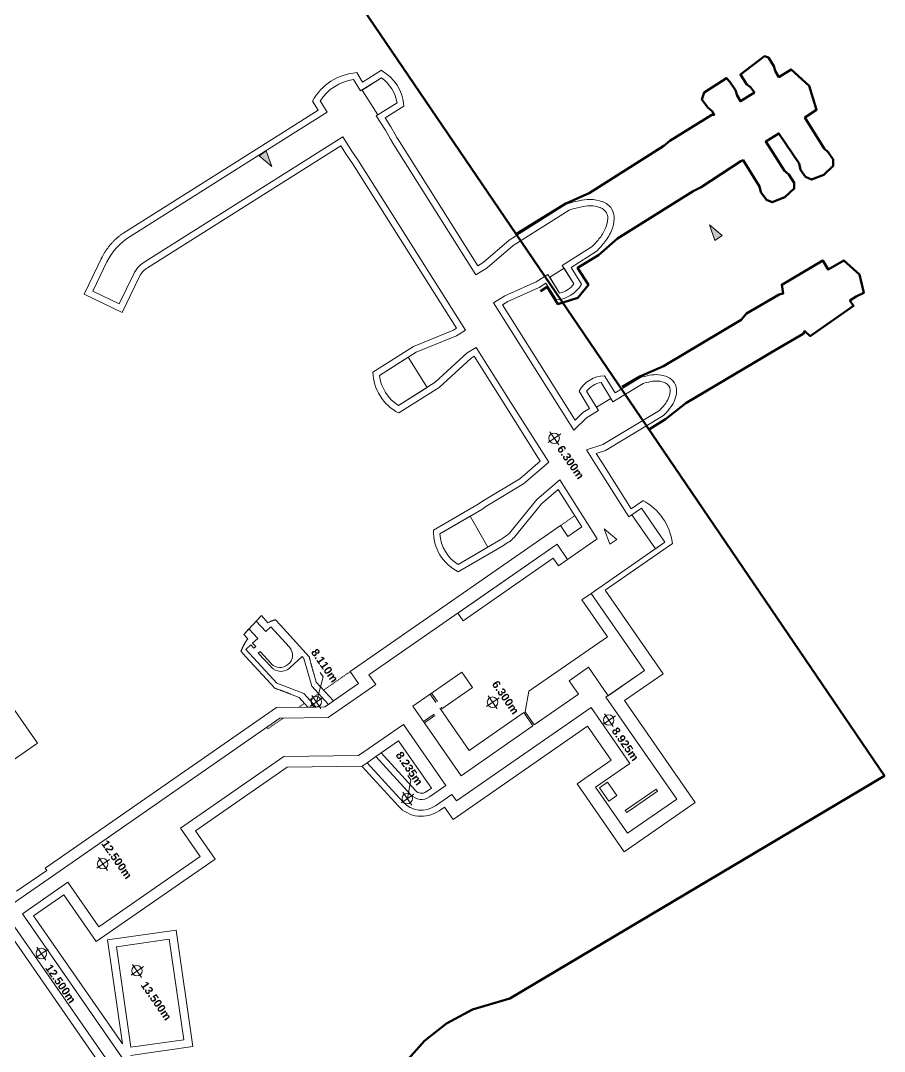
# Model space of a CAD drawing. Header units: metres. Extents: x 291473 to 292076, y 287877 to 288544.
# Drawn here: x 291914 to 292075.8, y 288050.9 to 288244.1 of the extents above; entities that cross this region are included whole.
import ezdxf

# ---------------------------------------------------------------- set-up
doc = ezdxf.new("R2010")
doc.units = ezdxf.units.M
doc.header["$MEASUREMENT"] = 0
doc.linetypes.add('Dash dense', pattern=[0.0032, 0.0016, -0.0016])
doc.layers.add('IM-Zz_20_10_90-T-Text', color=138, linetype='Continuous', lineweight=13)
doc.layers.add('IM-Zz_80_45-M-Line', color=92, linetype='Continuous', lineweight=13)
doc.styles.add('Arial_B_1', font='arialbd.ttf', dxfattribs={"height": 1.5})

msp = doc.modelspace()

# ---------------------------------------------------------------- hatches: boundary and pattern name
at = {"layer": 'IM-Zz_20_10_90-T-Text', "linetype": 'Continuous'}
for points in [[(291961.03, 288216.73), (291958.66, 288218.74), (291959.98, 288219.66)], [(292044.08, 288202.87), (292043.03, 288205.79), (292045.4, 288203.79)]]:
    msp.add_hatch(color=250, dxfattribs=at).paths.add_polyline_path(points)

# ---------------------------------------------------------------- linework, layer by layer
at = {"lineweight": 53, "flags": 128}
for points in [[(291962.18, 288033.91), (291985.58, 288048.31), (291989.63, 288052.87), (291993.79, 288056.13), (291998.66, 288058.75), (292005.64, 288060.85), (292075.81, 288102.56), (291848.57, 288436.77), (291802.25, 288404.34), (291707.9, 288441.83), (291707.21, 288440.57), (291673.73, 288455.83), (291538.12, 288544.4)], [(292006.89, 288204.07), (292016.16, 288209.77), (292020.49, 288211.69), (292034.47, 288220.58), (292035.63, 288221.54), (292043.47, 288226.39), (292043.95, 288226.42), (292043.52, 288227.08), (292042.71, 288227.76), (292041.59, 288229.27), (292042.02, 288230.57), (292046.23, 288233.27), (292046.89, 288232.56), (292047.93, 288231.01), (292048.22, 288230.01), (292048.85, 288228.93), (292051.45, 288230.57), (292050.7, 288231.57), (292050.07, 288232.07), (292048.84, 288233.95), (292053.34, 288237.38), (292054.1, 288237.13), (292055.12, 288235.54), (292055.41, 288234.54), (292056.04, 288233.47), (292058.34, 288234.92), (292061.73, 288231.8), (292063.12, 288227.36), (292060.92, 288225.91), (292064.53, 288220.08), (292065.31, 288219.39), (292066.23, 288218.04), (292066.23, 288216.81), (292064.45, 288215.18), (292062.19, 288214.27), (292061.05, 288214.77), (292060.11, 288216.11), (292059.82, 288217.26), (292056.05, 288222.9), (292053.6, 288221.4), (292057.13, 288215.88), (292057.91, 288215.19), (292058.92, 288213.67), (292058.89, 288212.57), (292057.14, 288210.95), (292054.78, 288210.01), (292053.75, 288210.47), (292052.65, 288211.92), (292052.43, 288213), (292049.34, 288217.9), (292048.92, 288217.74), (292041.5, 288212.86), (292039.96, 288212.12), (292025.83, 288203.23), (292022.24, 288200.13), (292018.34, 288197.73), (292020.36, 288194.53), (292018.37, 288192.08), (292014.66, 288190.94), (292012.65, 288194.14), (292011.36, 288193.33)], [(292026.66, 288175.45), (292030, 288177.36), (292034.46, 288179.3), (292048.97, 288188), (292050.01, 288189.17), (292056.09, 288192.74), (292056.85, 288192.89), (292056.59, 288194.55), (292064.3, 288199.09), (292065.3, 288197.4), (292068.24, 288199.13), (292071.14, 288196.48), (292071.95, 288193.02), (292070.5, 288192.34), (292069.37, 288191.58), (292070.04, 288190.59), (292061.91, 288184.94), (292060.92, 288185.89), (292060.57, 288185.35), (292054.62, 288181.85), (292053.33, 288181.09), (292038.64, 288172.4), (292034.82, 288169.4), (292031.84, 288167.47)]]:
    msp.add_lwpolyline(points, dxfattribs=at)
at = {"layer": 'IM-Zz_20_10_90-T-Text', "color": 250}
for p, q in [((291959.98, 288219.66), (291958.66, 288218.74)), ((291958.66, 288218.74), (291961.03, 288216.73)), ((291961.03, 288216.73), (291959.98, 288219.66)), ((292043.03, 288205.79), (292044.08, 288202.87)), ((292045.4, 288203.79), (292043.03, 288205.79)), ((292044.08, 288202.87), (292045.4, 288203.79)), ((292023.31, 288148.85), (292024.37, 288145.93)), ((292025.69, 288146.85), (292023.31, 288148.85)), ((292024.37, 288145.93), (292025.69, 288146.85))]:
    msp.add_line(p, q, dxfattribs=at)
at = {"layer": 'IM-Zz_80_45-M-Line'}
for p, q in [((291976.95, 288234.3), (291978.07, 288232.53)), ((291978.07, 288232.53), (291976.95, 288234.3)), ((291978.07, 288232.53), (291981.57, 288234.74)), ((291981.57, 288234.74), (291978.07, 288232.53)), ((291976.34, 288233.02), (291977.69, 288230.87)), ((291977.69, 288230.87), (291981.57, 288233.32)), ((291981.57, 288233.32), (291977.95, 288231.03)), ((291977.95, 288231.03), (291980.89, 288226.38)), ((291969.75, 288227.28), (291968.68, 288228.97)), ((291968.68, 288228.97), (291969.75, 288227.28)), ((291971.4, 288226.91), (291970.09, 288228.99)), ((291984.51, 288228.67), (291980.63, 288226.22)), ((291980.89, 288226.38), (291984.51, 288228.67)), ((291985.79, 288228.05), (291982.29, 288225.84)), ((291982.29, 288225.84), (291985.79, 288228.05)), ((291962.73, 288222.85), (291969.75, 288227.28)), ((291969.75, 288227.28), (291962.73, 288222.85)), ((291963.37, 288221.84), (291971.4, 288226.91)), ((291980.63, 288226.22), (291982.34, 288223.51)), ((291982.29, 288225.84), (291983.37, 288224.12)), ((291983.37, 288224.12), (291982.29, 288225.84)), ((291983.37, 288224.12), (291984.32, 288222.4)), ((291984.32, 288222.4), (291983.37, 288224.12)), ((291933.85, 288204.63), (291962.73, 288222.85)), ((291962.73, 288222.85), (291933.85, 288204.63)), ((291974.34, 288222.25), (291937.11, 288198.77)), ((291976.03, 288219.57), (291974.34, 288222.25)), ((291982.34, 288223.51), (291983.28, 288221.82)), ((291984.32, 288222.4), (291984.33, 288222.4)), ((291984.33, 288222.4), (291984.32, 288222.4)), ((291984.33, 288222.4), (291984.33, 288222.39)), ((291984.33, 288222.39), (291984.33, 288222.4)), ((291984.33, 288222.39), (291984.33, 288222.39)), ((291984.33, 288222.39), (291984.35, 288222.35)), ((291984.35, 288222.35), (291984.33, 288222.39)), ((291984.33, 288222.39), (291984.33, 288222.39)), ((291984.35, 288222.35), (291984.44, 288222.22)), ((291984.44, 288222.22), (291984.35, 288222.35)), ((291984.44, 288222.22), (291984.61, 288221.95)), ((291984.61, 288221.95), (291984.44, 288222.22)), ((291934.49, 288203.62), (291963.37, 288221.84)), ((291973.96, 288220.6), (291937.75, 288197.75)), ((291937.75, 288197.75), (291973.96, 288220.6)), ((291975.03, 288218.9), (291973.96, 288220.6)), ((291973.96, 288220.6), (291975.03, 288218.9)), ((291983.28, 288221.82), (291983.93, 288220.77)), ((291983.93, 288220.77), (291999.28, 288196.44)), ((291984.61, 288221.95), (291984.95, 288221.41)), ((291984.95, 288221.41), (291984.61, 288221.95)), ((291984.95, 288221.41), (291999.66, 288198.09)), ((291999.66, 288198.09), (291984.95, 288221.41)), ((291976.19, 288217.27), (291975.03, 288218.9)), ((291975.03, 288218.9), (291976.19, 288217.27)), ((291977.19, 288217.94), (291976.03, 288219.57)), ((291995.67, 288186.4), (291976.19, 288217.27)), ((291976.19, 288217.27), (291995.67, 288186.4)), ((291997.32, 288186.02), (291977.19, 288217.94)), ((292005.52, 288202.91), (292016.22, 288209.66)), ((292016.22, 288209.66), (292005.52, 288202.91)), ((292006.24, 288201.94), (292016.73, 288208.56)), ((291933.62, 288204.49), (291933.85, 288204.63)), ((291933.85, 288204.63), (291933.62, 288204.49)), ((291931.25, 288202.56), (291931.35, 288202.67)), ((291931.35, 288202.67), (291931.25, 288202.56)), ((291931.35, 288202.67), (291931.45, 288202.77)), ((291931.45, 288202.77), (291931.35, 288202.67)), ((291931.45, 288202.77), (291931.56, 288202.88)), ((291931.56, 288202.88), (291931.45, 288202.77)), ((291931.56, 288202.88), (291931.66, 288202.98)), ((291931.66, 288202.98), (291931.56, 288202.88)), ((291931.66, 288202.98), (291931.77, 288203.08)), ((291931.77, 288203.08), (291931.66, 288202.98)), ((291931.77, 288203.08), (291931.88, 288203.18)), ((291931.88, 288203.18), (291931.77, 288203.08)), ((291931.88, 288203.18), (291931.99, 288203.28)), ((291931.99, 288203.28), (291931.88, 288203.18)), ((291931.99, 288203.28), (291932.1, 288203.37)), ((291932.1, 288203.37), (291931.99, 288203.28)), ((291932.1, 288203.37), (291932.21, 288203.47)), ((291932.21, 288203.47), (291932.1, 288203.37)), ((291932.21, 288203.47), (291932.32, 288203.56)), ((291932.32, 288203.56), (291932.21, 288203.47)), ((291932.32, 288203.56), (291932.43, 288203.65)), ((291932.43, 288203.65), (291932.32, 288203.56)), ((291932.43, 288203.65), (291932.55, 288203.74)), ((291932.55, 288203.74), (291932.43, 288203.65)), ((291932.55, 288203.74), (291932.66, 288203.83)), ((291932.66, 288203.83), (291932.55, 288203.74)), ((291932.66, 288203.83), (291932.78, 288203.92)), ((291932.78, 288203.92), (291932.66, 288203.83)), ((291932.78, 288203.92), (291932.9, 288204.01)), ((291932.9, 288204.01), (291932.78, 288203.92)), ((291932.9, 288204.01), (291933.02, 288204.09)), ((291933.02, 288204.09), (291932.9, 288204.01)), ((291933.02, 288204.09), (291933.14, 288204.17)), ((291933.14, 288204.17), (291933.02, 288204.09)), ((291933.14, 288204.17), (291933.26, 288204.25)), ((291933.26, 288204.25), (291933.14, 288204.17)), ((291933.26, 288204.25), (291933.38, 288204.33)), ((291933.38, 288204.33), (291933.26, 288204.25)), ((291933.38, 288204.33), (291933.5, 288204.41)), ((291933.5, 288204.41), (291933.38, 288204.33)), ((291933.5, 288204.41), (291933.53, 288204.43)), ((291933.53, 288204.43), (291933.5, 288204.41)), ((291933.53, 288204.43), (291933.53, 288204.44)), ((291933.53, 288204.44), (291933.53, 288204.44)), ((291933.53, 288204.44), (291933.54, 288204.44)), ((291933.54, 288204.44), (291933.53, 288204.44)), ((291933.53, 288204.44), (291933.53, 288204.44)), ((291933.53, 288204.44), (291933.53, 288204.43)), ((291933.53, 288204.43), (291933.53, 288204.43)), ((291933.53, 288204.43), (291933.53, 288204.43)), ((291933.54, 288204.44), (291933.57, 288204.46)), ((291933.57, 288204.46), (291933.54, 288204.44)), ((291933.57, 288204.46), (291933.62, 288204.49)), ((291933.62, 288204.49), (291933.57, 288204.46)), ((292000.67, 288198.73), (292005.52, 288202.91)), ((292005.52, 288202.91), (292000.67, 288198.73)), ((291929.81, 288200.71), (291929.89, 288200.84)), ((291929.89, 288200.84), (291929.81, 288200.71)), ((291929.89, 288200.84), (291929.97, 288200.96)), ((291929.97, 288200.96), (291929.89, 288200.84)), ((291929.97, 288200.96), (291930.05, 288201.08)), ((291930.05, 288201.08), (291929.97, 288200.96)), ((291930.05, 288201.08), (291930.13, 288201.2)), ((291930.13, 288201.2), (291930.05, 288201.08)), ((291930.13, 288201.2), (291930.22, 288201.32)), ((291930.22, 288201.32), (291930.13, 288201.2)), ((291930.22, 288201.32), (291930.3, 288201.44)), ((291930.3, 288201.44), (291930.22, 288201.32)), ((291930.3, 288201.44), (291930.39, 288201.56)), ((291930.39, 288201.56), (291930.3, 288201.44)), ((291930.39, 288201.56), (291930.48, 288201.67)), ((291930.48, 288201.67), (291930.39, 288201.56)), ((291930.48, 288201.67), (291930.57, 288201.79)), ((291930.57, 288201.79), (291930.48, 288201.67)), ((291930.57, 288201.79), (291930.67, 288201.9)), ((291930.67, 288201.9), (291930.57, 288201.79)), ((291930.67, 288201.9), (291930.76, 288202.01)), ((291930.76, 288202.01), (291930.67, 288201.9)), ((291930.76, 288202.01), (291930.85, 288202.13)), ((291930.85, 288202.13), (291930.76, 288202.01)), ((291930.85, 288202.13), (291930.95, 288202.24)), ((291930.95, 288202.24), (291930.85, 288202.13)), ((291930.95, 288202.24), (291931.05, 288202.35)), ((291931.05, 288202.35), (291930.95, 288202.24)), ((291931.05, 288202.35), (291931.15, 288202.46)), ((291931.15, 288202.46), (291931.05, 288202.35)), ((291931.15, 288202.46), (291931.25, 288202.56)), ((291931.25, 288202.56), (291931.15, 288202.46)), ((292001.38, 288197.76), (292006.24, 288201.94)), ((292021.07, 288201.71), (292015.47, 288198.18)), ((292021.83, 288200.78), (292017.13, 288197.81)), ((292017.13, 288197.81), (292021.83, 288200.78)), ((291928.45, 288198.09), (291929.09, 288199.4)), ((291929.09, 288199.4), (291928.45, 288198.09)), ((291929.09, 288199.4), (291929.13, 288199.48)), ((291929.13, 288199.48), (291929.09, 288199.4)), ((291929.13, 288199.48), (291929.15, 288199.53)), ((291929.15, 288199.53), (291929.13, 288199.48)), ((291929.15, 288199.53), (291929.16, 288199.55)), ((291929.16, 288199.55), (291929.15, 288199.53)), ((291929.16, 288199.56), (291929.17, 288199.57)), ((291929.17, 288199.57), (291929.16, 288199.56)), ((291929.16, 288199.55), (291929.16, 288199.56)), ((291929.16, 288199.56), (291929.16, 288199.55)), ((291929.16, 288199.55), (291929.16, 288199.55)), ((291929.16, 288199.55), (291929.16, 288199.55)), ((291929.16, 288199.55), (291929.16, 288199.55)), ((291929.16, 288199.55), (291929.16, 288199.55)), ((291929.17, 288199.57), (291929.24, 288199.7)), ((291929.24, 288199.7), (291929.17, 288199.57)), ((291929.24, 288199.7), (291929.3, 288199.83)), ((291929.3, 288199.83), (291929.24, 288199.7)), ((291929.3, 288199.83), (291929.37, 288199.96)), ((291929.37, 288199.96), (291929.3, 288199.83)), ((291929.37, 288199.96), (291929.44, 288200.09)), ((291929.44, 288200.09), (291929.37, 288199.96)), ((291929.44, 288200.09), (291929.51, 288200.21)), ((291929.51, 288200.21), (291929.44, 288200.09)), ((291929.51, 288200.21), (291929.58, 288200.34)), ((291929.58, 288200.34), (291929.51, 288200.21)), ((291929.53, 288197.56), (291930.17, 288198.88)), ((291929.58, 288200.34), (291929.66, 288200.47)), ((291929.66, 288200.47), (291929.58, 288200.34)), ((291929.66, 288200.47), (291929.73, 288200.59)), ((291929.73, 288200.59), (291929.66, 288200.47)), ((291929.73, 288200.59), (291929.81, 288200.71)), ((291929.81, 288200.71), (291929.73, 288200.59)), ((291925.88, 288192.81), (291928.45, 288198.09)), ((291928.45, 288198.09), (291925.88, 288192.81)), ((291927.49, 288193.37), (291929.53, 288197.56)), ((291999.28, 288196.44), (292001.38, 288197.76)), ((291999.66, 288198.09), (292000.67, 288198.73)), ((292000.67, 288198.73), (291999.66, 288198.09)), ((292015.8, 288197.66), (292013.11, 288195.96)), ((292015.47, 288198.18), (292017.66, 288194.71)), ((292017.66, 288194.71), (292015.8, 288197.66)), ((292017.13, 288197.81), (292019.1, 288194.69)), ((292019.1, 288194.69), (292017.13, 288197.81)), ((291935.19, 288196.61), (291932.45, 288190.99)), ((291936.27, 288196.1), (291933.01, 288189.39)), ((291933.01, 288189.39), (291936.27, 288196.1)), ((292010.56, 288195.09), (292004.7, 288192.5)), ((292012.78, 288196.49), (292010.56, 288195.09)), ((292014.97, 288193.01), (292012.78, 288196.49)), ((292013.11, 288195.96), (292014.97, 288193.01)), ((291932.45, 288190.99), (291927.49, 288193.37)), ((292011.13, 288194.03), (292005.26, 288191.44)), ((292005.26, 288191.44), (292011.13, 288194.03)), ((292012.41, 288194.83), (292011.13, 288194.03)), ((292011.13, 288194.03), (292012.41, 288194.83)), ((292014.38, 288191.71), (292012.41, 288194.83)), ((292012.41, 288194.83), (292014.38, 288191.71)), ((291933.01, 288189.39), (291925.88, 288192.81)), ((291925.88, 288192.81), (291933.01, 288189.39)), ((292004.7, 288192.5), (292002.6, 288191.18)), ((292002.6, 288191.18), (292017.66, 288167.31)), ((292005.26, 288191.44), (292004.26, 288190.8)), ((292004.26, 288190.8), (292005.26, 288191.44)), ((292004.26, 288190.8), (292017.88, 288169.21)), ((292017.88, 288169.21), (292004.26, 288190.8)), ((291987.57, 288182.99), (291995.1, 288186.04)), ((291995.1, 288186.04), (291987.57, 288182.99)), ((291995.1, 288186.04), (291995.67, 288186.4)), ((291995.67, 288186.4), (291995.1, 288186.04)), ((291995.65, 288184.97), (291997.32, 288186.02)), ((291988.12, 288181.92), (291995.65, 288184.97)), ((291979.98, 288178.21), (291987.57, 288182.99)), ((291987.57, 288182.99), (291979.98, 288178.21)), ((291981.23, 288177.58), (291988.12, 288181.92)), ((291997.67, 288181.78), (291991.67, 288176.29)), ((291999.34, 288182.83), (291997.67, 288181.78)), ((292005.4, 288173.21), (291999.34, 288182.83)), ((291986.6, 288180.97), (291981.23, 288177.58)), ((291990.16, 288175.33), (291986.6, 288180.97)), ((291998.4, 288180.82), (291992.4, 288175.33)), ((291992.4, 288175.33), (291998.4, 288180.82)), ((291998.96, 288181.18), (291998.4, 288180.82)), ((291998.4, 288180.82), (291998.96, 288181.18)), ((292004.39, 288172.57), (291998.96, 288181.18)), ((291998.96, 288181.18), (292004.39, 288172.57)), ((291991.67, 288176.29), (291984.79, 288171.94)), ((292024.57, 288173.24), (292022.76, 288176.24)), ((292022.76, 288176.24), (292024.94, 288172.63)), ((292023.39, 288177.51), (292025.35, 288174.28)), ((292025.35, 288174.28), (292023.39, 288177.51)), ((292024.94, 288172.63), (292030.6, 288176.06)), ((292025.35, 288174.28), (292030.1, 288177.16)), ((292030.1, 288177.16), (292025.35, 288174.28)), ((292033.44, 288176.51), (292033.44, 288176.51)), ((291984.79, 288171.94), (291990.16, 288175.33)), ((291992.4, 288175.33), (291984.82, 288170.54)), ((291984.82, 288170.54), (291992.4, 288175.33)), ((292020.58, 288171.39), (292018.61, 288174.64)), ((292018.61, 288174.64), (292020.58, 288171.39)), ((292020.03, 288174.61), (292021.86, 288171.6)), ((292022.23, 288170.98), (292020.03, 288174.61)), ((292011.35, 288161.53), (292004.39, 288172.57)), ((292004.39, 288172.57), (292011.35, 288161.53)), ((292012.92, 288161.3), (292005.4, 288173.21)), ((292021.86, 288171.6), (292024.57, 288173.24)), ((292017.88, 288169.21), (292019.29, 288170.61)), ((292019.29, 288170.61), (292017.88, 288169.21)), ((292019.29, 288170.61), (292020.58, 288171.39)), ((292020.58, 288171.39), (292019.29, 288170.61)), ((292020.03, 288169.65), (292022.23, 288170.98)), ((292033.66, 288171), (292023.09, 288164.6)), ((292034.41, 288170.05), (292023.59, 288163.5)), ((292023.59, 288163.5), (292034.41, 288170.05)), ((292017.66, 288167.31), (292020.03, 288169.65)), ((292023.09, 288164.6), (292019.99, 288163.6)), ((292019.99, 288163.6), (292021.86, 288160.65)), ((292023.59, 288163.5), (292021.84, 288162.94)), ((292021.84, 288162.94), (292023.59, 288163.5)), ((292021.84, 288162.94), (292022.87, 288161.29)), ((292022.87, 288161.29), (292021.84, 288162.94)), ((292007.5, 288158.21), (292011.35, 288161.53)), ((292011.35, 288161.53), (292007.5, 288158.21)), ((292008.21, 288157.23), (292012.92, 288161.3)), ((292021.86, 288160.65), (292027.91, 288151.05)), ((292022.87, 288161.29), (292028.36, 288152.59)), ((292028.36, 288152.59), (292022.87, 288161.29)), ((292000.52, 288154.04), (292007.5, 288158.21)), ((292007.5, 288158.21), (292000.52, 288154.04)), ((292001.17, 288153.03), (292008.21, 288157.23)), ((292014.99, 288158.02), (292010.7, 288154.33)), ((292021.98, 288146.93), (292014.99, 288158.02)), ((292014.71, 288156.2), (292011.57, 288153.49)), ((292011.57, 288153.49), (292014.71, 288156.2)), ((292019.15, 288149.18), (292014.71, 288156.2)), ((292014.71, 288156.2), (292019.15, 288149.18)), ((291991.33, 288148.55), (291999.71, 288153.46)), ((291999.71, 288153.46), (291991.33, 288148.55)), ((291992.54, 288147.87), (292000.37, 288152.45)), ((291999.71, 288153.46), (292000.52, 288154.04)), ((292000.52, 288154.04), (291999.71, 288153.46)), ((292000.37, 288152.45), (292001.17, 288153.03)), ((292010.7, 288154.33), (292005.6, 288148.03)), ((292011.57, 288153.49), (292006.46, 288147.19)), ((292006.46, 288147.19), (292011.57, 288153.49)), ((292027.91, 288151.05), (292030.3, 288152.71)), ((292028.36, 288152.59), (292030.55, 288154.1)), ((292030.55, 288154.1), (292028.36, 288152.59)), ((292030.3, 288152.71), (292028.5, 288151.46)), ((292034.71, 288146.35), (292030.3, 288152.71)), ((292030.3, 288152.71), (292034.71, 288146.35)), ((291998.18, 288151.17), (291992.54, 288147.87)), ((292001.55, 288145.42), (291998.18, 288151.17)), ((292028.5, 288151.46), (292032.91, 288145.1)), ((291975.76, 288122.09), (292015.11, 288149.42)), ((292015.11, 288149.42), (291975.76, 288122.09)), ((292015.11, 288149.42), (292016.53, 288147.36)), ((292016.53, 288147.36), (292015.11, 288149.42)), ((292016.53, 288147.36), (292019.15, 288149.18)), ((292019.15, 288149.18), (292016.53, 288147.36)), ((292003.84, 288146.76), (291995.97, 288142.16)), ((292016.45, 288143.09), (292021.98, 288146.93)), ((291979.24, 288121.47), (292014.48, 288145.94)), ((292014.48, 288145.94), (291995.88, 288133.02)), ((291995.97, 288142.16), (292001.55, 288145.42)), ((292004.45, 288145.73), (291995.99, 288140.77)), ((291995.99, 288140.77), (292004.45, 288145.73)), ((292016.45, 288143.09), (292014.48, 288145.94)), ((292014.48, 288145.94), (292016.45, 288143.09)), ((292034.71, 288146.35), (292020.87, 288136.73)), ((292036.11, 288146.1), (292023.5, 288137.33)), ((292023.5, 288137.33), (292036.11, 288146.1)), ((292032.91, 288145.1), (292034.71, 288146.35)), ((291996.87, 288131.6), (292013.74, 288143.32)), ((292013.74, 288143.32), (292014.73, 288141.89)), ((292014.73, 288141.89), (292016.45, 288143.09)), ((292023.5, 288137.33), (292034.37, 288121.68)), ((292034.37, 288121.68), (292023.5, 288137.33)), ((292020.87, 288136.73), (292019.14, 288135.54)), ((292019.14, 288135.54), (292023.94, 288128.62)), ((292030.89, 288122.31), (292020.87, 288136.73)), ((292020.87, 288136.73), (292030.89, 288122.31)), ((291955.79, 288129.04), (291959.1, 288132.58)), ((291959.1, 288132.58), (291958.13, 288131.54)), ((291958.13, 288131.54), (291959.9, 288129.61)), ((291959.1, 288132.58), (291960.32, 288131.24)), ((291960.32, 288131.24), (291959.1, 288132.58)), ((291960.32, 288131.24), (291960.54, 288131.36)), ((291960.54, 288131.36), (291960.32, 288131.24)), ((291960.54, 288131.36), (291960.75, 288131.46)), ((291960.75, 288131.46), (291960.54, 288131.36)), ((291960.75, 288131.46), (291960.8, 288131.48)), ((291960.8, 288131.48), (291960.75, 288131.46)), ((291960.8, 288131.48), (291960.86, 288131.5)), ((291960.86, 288131.5), (291960.8, 288131.48)), ((291960.86, 288131.5), (291960.92, 288131.52)), ((291960.92, 288131.52), (291960.86, 288131.5)), ((291960.92, 288131.52), (291960.98, 288131.55)), ((291960.98, 288131.55), (291960.92, 288131.52)), ((291960.98, 288131.55), (291961.03, 288131.57)), ((291961.03, 288131.57), (291960.98, 288131.55)), ((291961.03, 288131.57), (291961.09, 288131.59)), ((291961.09, 288131.59), (291961.03, 288131.57)), ((291961.09, 288131.59), (291961.15, 288131.61)), ((291961.15, 288131.61), (291961.09, 288131.59)), ((291961.15, 288131.61), (291961.21, 288131.63)), ((291961.21, 288131.63), (291961.15, 288131.61)), ((291961.21, 288131.63), (291961.26, 288131.65)), ((291961.26, 288131.65), (291961.21, 288131.63)), ((291961.26, 288131.65), (291961.32, 288131.67)), ((291961.32, 288131.67), (291961.26, 288131.65)), ((291961.32, 288131.67), (291961.38, 288131.69)), ((291961.38, 288131.69), (291961.32, 288131.67)), ((291961.38, 288131.69), (291961.44, 288131.71)), ((291961.44, 288131.71), (291961.38, 288131.69)), ((291961.44, 288131.71), (291961.5, 288131.72)), ((291961.5, 288131.72), (291961.44, 288131.71)), ((291961.5, 288131.72), (291961.56, 288131.74)), ((291961.56, 288131.74), (291961.5, 288131.72)), ((291961.56, 288131.74), (291961.61, 288131.76)), ((291961.61, 288131.76), (291961.56, 288131.74)), ((291961.61, 288131.76), (291961.67, 288131.78)), ((291961.67, 288131.78), (291961.61, 288131.76)), ((291961.67, 288131.78), (291961.73, 288131.79)), ((291961.73, 288131.79), (291961.67, 288131.78)), ((291961.73, 288131.79), (291962.66, 288130.77)), ((291962.66, 288130.77), (291961.73, 288131.79)), ((291995.88, 288133.02), (291996.87, 288131.6)), ((291956.76, 288130.08), (291955.79, 288129.04)), ((291958.42, 288128.26), (291956.76, 288130.08)), ((291959.9, 288129.61), (291960.86, 288130.48)), ((291960.86, 288130.48), (291964.36, 288126.64)), ((291962.66, 288130.77), (291968.06, 288124.87)), ((291968.06, 288124.87), (291962.66, 288130.77)), ((291956.55, 288128.21), (291955.79, 288129.04)), ((291955.79, 288129.04), (291956.55, 288128.21)), ((291955.95, 288127.31), (291955.98, 288127.37)), ((291955.98, 288127.37), (291955.95, 288127.31)), ((291955.98, 288127.37), (291956.02, 288127.44)), ((291956.02, 288127.44), (291955.98, 288127.37)), ((291956.02, 288127.44), (291956.06, 288127.5)), ((291956.06, 288127.5), (291956.02, 288127.44)), ((291956.06, 288127.5), (291956.1, 288127.56)), ((291956.1, 288127.56), (291956.06, 288127.5)), ((291956.1, 288127.56), (291956.14, 288127.63)), ((291956.14, 288127.63), (291956.1, 288127.56)), ((291956.14, 288127.63), (291956.18, 288127.69)), ((291956.18, 288127.69), (291956.14, 288127.63)), ((291956.18, 288127.69), (291956.22, 288127.75)), ((291956.22, 288127.75), (291956.18, 288127.69)), ((291956.22, 288127.75), (291956.26, 288127.81)), ((291956.26, 288127.81), (291956.22, 288127.75)), ((291956.26, 288127.81), (291956.31, 288127.88)), ((291956.31, 288127.88), (291956.26, 288127.81)), ((291956.31, 288127.88), (291956.35, 288127.94)), ((291956.35, 288127.94), (291956.31, 288127.88)), ((291956.35, 288127.94), (291956.39, 288128)), ((291956.39, 288128), (291956.35, 288127.94)), ((291956.39, 288128), (291956.43, 288128.06)), ((291956.43, 288128.06), (291956.39, 288128)), ((291956.43, 288128.06), (291956.48, 288128.12)), ((291956.48, 288128.12), (291956.43, 288128.06)), ((291956.48, 288128.12), (291956.52, 288128.18)), ((291956.52, 288128.18), (291956.48, 288128.12)), ((291956.52, 288128.18), (291956.55, 288128.21)), ((291956.55, 288128.21), (291956.52, 288128.18)), ((291957.46, 288127.38), (291958.42, 288128.26)), ((291958.03, 288126.75), (291957.46, 288127.38)), ((292023.94, 288128.62), (292009.21, 288118.39)), ((291955.27, 288125.89), (291955.29, 288125.96)), ((291955.29, 288125.96), (291955.27, 288125.89)), ((291956.2, 288124.87), (291955.27, 288125.89)), ((291955.27, 288125.89), (291956.2, 288124.87)), ((291955.29, 288125.96), (291955.32, 288126.03)), ((291955.32, 288126.03), (291955.29, 288125.96)), ((291955.32, 288126.03), (291955.35, 288126.1)), ((291955.35, 288126.1), (291955.32, 288126.03)), ((291955.35, 288126.1), (291955.38, 288126.17)), ((291955.38, 288126.17), (291955.35, 288126.1)), ((291955.38, 288126.17), (291955.41, 288126.24)), ((291955.41, 288126.24), (291955.38, 288126.17)), ((291955.41, 288126.24), (291955.44, 288126.3)), ((291955.44, 288126.3), (291955.41, 288126.24)), ((291955.44, 288126.3), (291955.47, 288126.37)), ((291955.47, 288126.37), (291955.44, 288126.3)), ((291955.47, 288126.37), (291955.5, 288126.44)), ((291955.5, 288126.44), (291955.47, 288126.37)), ((291955.5, 288126.44), (291955.53, 288126.51)), ((291955.53, 288126.51), (291955.5, 288126.44)), ((291955.53, 288126.51), (291955.56, 288126.58)), ((291955.56, 288126.58), (291955.53, 288126.51)), ((291955.56, 288126.58), (291955.59, 288126.64)), ((291955.59, 288126.64), (291955.56, 288126.58)), ((291955.59, 288126.64), (291955.63, 288126.71)), ((291955.63, 288126.71), (291955.59, 288126.64)), ((291955.63, 288126.71), (291955.66, 288126.78)), ((291955.66, 288126.78), (291955.63, 288126.71)), ((291955.66, 288126.78), (291955.69, 288126.85)), ((291955.69, 288126.85), (291955.66, 288126.78)), ((291955.69, 288126.85), (291955.73, 288126.91)), ((291955.73, 288126.91), (291955.69, 288126.85)), ((291955.73, 288126.91), (291955.76, 288126.98)), ((291955.76, 288126.98), (291955.73, 288126.91)), ((291955.76, 288126.98), (291955.8, 288127.04)), ((291955.8, 288127.04), (291955.76, 288126.98)), ((291955.8, 288127.04), (291955.83, 288127.11)), ((291955.83, 288127.11), (291955.8, 288127.04)), ((291955.83, 288127.11), (291955.87, 288127.18)), ((291955.87, 288127.18), (291955.83, 288127.11)), ((291955.87, 288127.18), (291955.91, 288127.24)), ((291955.91, 288127.24), (291955.87, 288127.18)), ((291955.91, 288127.24), (291955.95, 288127.31)), ((291955.95, 288127.31), (291955.91, 288127.24)), ((291956.21, 288126.24), (291957.13, 288127.07)), ((291962, 288119.9), (291956.21, 288126.24)), ((291957.13, 288127.07), (291957.7, 288126.44)), ((291957.7, 288126.44), (291958.03, 288126.75)), ((291958.84, 288125.86), (291958.51, 288125.56)), ((291958.51, 288125.56), (291960.91, 288122.94)), ((291960.96, 288123.55), (291958.84, 288125.86)), ((291906.24, 288124.34), (291917.14, 288108.65)), ((291917.14, 288108.65), (291906.24, 288124.34)), ((291961.59, 288118.96), (291956.2, 288124.87)), ((291956.2, 288124.87), (291961.59, 288118.96)), ((291964.44, 288122.78), (291966.75, 288124.89)), ((291966.75, 288124.89), (291967.07, 288124.54)), ((291967.07, 288124.54), (291968.52, 288119.35)), ((291968.06, 288124.87), (291968.08, 288124.79)), ((291968.08, 288124.79), (291968.06, 288124.87)), ((291968.08, 288124.79), (291968.1, 288124.71)), ((291968.1, 288124.71), (291968.08, 288124.79)), ((291968.1, 288124.71), (291968.12, 288124.63)), ((291968.12, 288124.63), (291968.1, 288124.71)), ((291968.12, 288124.63), (291968.14, 288124.55)), ((291968.14, 288124.55), (291968.12, 288124.63)), ((291968.14, 288124.55), (291968.16, 288124.47)), ((291968.16, 288124.47), (291968.14, 288124.55)), ((291968.16, 288124.47), (291968.18, 288124.39)), ((291968.18, 288124.39), (291968.16, 288124.47)), ((291968.18, 288124.39), (291968.2, 288124.31)), ((291968.2, 288124.31), (291968.18, 288124.39)), ((291968.2, 288124.31), (291968.22, 288124.23)), ((291968.22, 288124.23), (291968.2, 288124.31)), ((291968.22, 288124.23), (291968.24, 288124.15)), ((291968.24, 288124.15), (291968.22, 288124.23)), ((291968.24, 288124.15), (291968.26, 288124.07)), ((291968.26, 288124.07), (291968.24, 288124.15)), ((291968.26, 288124.07), (291968.28, 288123.99)), ((291968.28, 288123.99), (291968.26, 288124.07)), ((291968.28, 288123.99), (291968.3, 288123.91)), ((291968.3, 288123.91), (291968.28, 288123.99)), ((291968.3, 288123.91), (291968.32, 288123.83)), ((291968.32, 288123.83), (291968.3, 288123.91)), ((291968.32, 288123.83), (291968.34, 288123.75)), ((291968.34, 288123.75), (291968.32, 288123.83)), ((291968.34, 288123.75), (291968.36, 288123.67)), ((291968.36, 288123.67), (291968.34, 288123.75)), ((291968.36, 288123.67), (291968.38, 288123.59)), ((291968.38, 288123.59), (291968.36, 288123.67)), ((291968.38, 288123.59), (291968.4, 288123.51)), ((291968.4, 288123.51), (291968.38, 288123.59)), ((291968.4, 288123.51), (291968.43, 288123.43)), ((291968.43, 288123.43), (291968.4, 288123.51)), ((291968.43, 288123.43), (291968.45, 288123.35)), ((291968.45, 288123.35), (291968.43, 288123.43)), ((291968.45, 288123.35), (291968.47, 288123.27)), ((291968.47, 288123.27), (291968.45, 288123.35)), ((291968.47, 288123.27), (291968.49, 288123.19)), ((291968.49, 288123.19), (291968.47, 288123.27)), ((291968.49, 288123.19), (291968.51, 288123.11)), ((291968.51, 288123.11), (291968.49, 288123.19)), ((291968.51, 288123.11), (291968.53, 288123.04)), ((291968.53, 288123.04), (291968.51, 288123.11)), ((291968.53, 288123.04), (291968.55, 288122.96)), ((291968.55, 288122.96), (291968.53, 288123.04)), ((291968.55, 288122.96), (291968.58, 288122.88)), ((291968.58, 288122.88), (291968.55, 288122.96)), ((291968.58, 288122.88), (291968.6, 288122.8)), ((291968.6, 288122.8), (291968.58, 288122.88)), ((291968.6, 288122.8), (291968.62, 288122.72)), ((291968.62, 288122.72), (291968.6, 288122.8)), ((291968.62, 288122.72), (291968.64, 288122.64)), ((291968.64, 288122.64), (291968.62, 288122.72)), ((291968.64, 288122.64), (291968.66, 288122.56)), ((291968.66, 288122.56), (291968.64, 288122.64)), ((291968.66, 288122.56), (291968.69, 288122.48)), ((291968.69, 288122.48), (291968.66, 288122.56)), ((291968.69, 288122.48), (291968.71, 288122.4)), ((291968.71, 288122.4), (291968.69, 288122.48)), ((291968.71, 288122.4), (291968.73, 288122.32)), ((291968.73, 288122.32), (291968.71, 288122.4)), ((291968.73, 288122.32), (291968.75, 288122.24)), ((291968.75, 288122.24), (291968.73, 288122.32)), ((291968.75, 288122.24), (291968.78, 288122.16)), ((291968.78, 288122.16), (291968.75, 288122.24)), ((291968.78, 288122.16), (291968.8, 288122.08)), ((291968.8, 288122.08), (291968.78, 288122.16)), ((291968.8, 288122.08), (291968.82, 288122.01)), ((291968.82, 288122.01), (291968.8, 288122.08)), ((291968.82, 288122.01), (291968.85, 288121.93)), ((291968.85, 288121.93), (291968.82, 288122.01)), ((291968.85, 288121.93), (291968.87, 288121.85)), ((291968.87, 288121.85), (291968.85, 288121.93)), ((291968.87, 288121.85), (291968.89, 288121.77)), ((291968.89, 288121.77), (291968.87, 288121.85)), ((291968.89, 288121.77), (291968.92, 288121.69)), ((291968.92, 288121.69), (291968.89, 288121.77)), ((291968.92, 288121.69), (291969.39, 288120.12)), ((291969.39, 288120.12), (291968.92, 288121.69)), ((291970.7, 288121.07), (291970.13, 288121.89)), ((291977.32, 288119.85), (291975.76, 288122.09)), ((291975.76, 288122.09), (291977.32, 288119.85)), ((291996.64, 288121.95), (291987.47, 288115.58)), ((291998.64, 288119.08), (291996.64, 288121.95)), ((292016.74, 288120.37), (292020.35, 288122.88)), ((292020.35, 288122.88), (292024.05, 288117.56)), ((292030.89, 288122.31), (292023.64, 288117.27)), ((292024.05, 288117.56), (292030.89, 288122.31)), ((292034.37, 288121.68), (292027.12, 288116.64)), ((292027.12, 288116.64), (292034.37, 288121.68)), ((291967.04, 288118), (291962, 288119.9)), ((291969.39, 288120.12), (291972.61, 288116.59)), ((291972.61, 288116.59), (291969.39, 288120.12)), ((291969.44, 288116.43), (291970.7, 288121.07)), ((291972.61, 288116.59), (291977.32, 288119.85)), ((291977.32, 288119.85), (291972.61, 288116.59)), ((291978.46, 288118.21), (291980.51, 288119.64)), ((291980.51, 288119.64), (291979.24, 288121.47)), ((292018.5, 288117.84), (292016.74, 288120.37)), ((291961.68, 288118.93), (291961.59, 288118.96)), ((291961.59, 288118.96), (291961.68, 288118.93)), ((291961.77, 288118.9), (291961.68, 288118.93)), ((291961.68, 288118.93), (291961.77, 288118.9)), ((291961.86, 288118.87), (291961.77, 288118.9)), ((291961.77, 288118.9), (291961.86, 288118.87)), ((291961.96, 288118.84), (291961.86, 288118.87)), ((291961.86, 288118.87), (291961.96, 288118.84)), ((291962.05, 288118.8), (291961.96, 288118.84)), ((291961.96, 288118.84), (291962.05, 288118.8)), ((291962.14, 288118.77), (291962.05, 288118.8)), ((291962.05, 288118.8), (291962.14, 288118.77)), ((291962.23, 288118.74), (291962.14, 288118.77)), ((291962.14, 288118.77), (291962.23, 288118.74)), ((291962.32, 288118.71), (291962.23, 288118.74)), ((291962.23, 288118.74), (291962.32, 288118.71)), ((291962.41, 288118.67), (291962.32, 288118.71)), ((291962.32, 288118.71), (291962.41, 288118.67)), ((291962.5, 288118.64), (291962.41, 288118.67)), ((291962.41, 288118.67), (291962.5, 288118.64)), ((291962.59, 288118.61), (291962.5, 288118.64)), ((291962.5, 288118.64), (291962.59, 288118.61)), ((291962.68, 288118.58), (291962.59, 288118.61)), ((291962.59, 288118.61), (291962.68, 288118.58)), ((291962.77, 288118.54), (291962.68, 288118.58)), ((291962.68, 288118.58), (291962.77, 288118.54)), ((291962.86, 288118.51), (291962.77, 288118.54)), ((291962.77, 288118.54), (291962.86, 288118.51)), ((291962.95, 288118.48), (291962.86, 288118.51)), ((291962.86, 288118.51), (291962.95, 288118.48)), ((291963.04, 288118.44), (291962.95, 288118.48)), ((291962.95, 288118.48), (291963.04, 288118.44)), ((291963.14, 288118.41), (291963.04, 288118.44)), ((291963.04, 288118.44), (291963.14, 288118.41)), ((291963.23, 288118.38), (291963.14, 288118.41)), ((291963.14, 288118.41), (291963.23, 288118.38)), ((291963.32, 288118.34), (291963.23, 288118.38)), ((291963.23, 288118.38), (291963.32, 288118.34)), ((291963.41, 288118.31), (291963.32, 288118.34)), ((291963.32, 288118.34), (291963.41, 288118.31)), ((291963.5, 288118.28), (291963.41, 288118.31)), ((291963.41, 288118.31), (291963.5, 288118.28)), ((291963.59, 288118.24), (291963.5, 288118.28)), ((291963.5, 288118.28), (291963.59, 288118.24)), ((291963.68, 288118.21), (291963.59, 288118.24)), ((291963.59, 288118.24), (291963.68, 288118.21)), ((291963.77, 288118.18), (291963.68, 288118.21)), ((291963.68, 288118.21), (291963.77, 288118.18)), ((291963.86, 288118.14), (291963.77, 288118.18)), ((291963.77, 288118.18), (291963.86, 288118.14)), ((291963.95, 288118.11), (291963.86, 288118.14)), ((291963.86, 288118.14), (291963.95, 288118.11)), ((291964.04, 288118.07), (291963.95, 288118.11)), ((291963.95, 288118.11), (291964.04, 288118.07)), ((291964.13, 288118.04), (291964.04, 288118.07)), ((291964.04, 288118.07), (291964.13, 288118.04)), ((291964.22, 288118), (291964.13, 288118.04)), ((291964.13, 288118.04), (291964.22, 288118)), ((291964.31, 288117.97), (291964.22, 288118)), ((291964.22, 288118), (291964.31, 288117.97)), ((291964.4, 288117.93), (291964.31, 288117.97)), ((291964.31, 288117.97), (291964.4, 288117.93)), ((291964.49, 288117.9), (291964.4, 288117.93)), ((291964.4, 288117.93), (291964.49, 288117.9)), ((291964.58, 288117.86), (291964.49, 288117.9)), ((291964.49, 288117.9), (291964.58, 288117.86)), ((291966.17, 288117.22), (291964.58, 288117.86)), ((291964.58, 288117.86), (291966.17, 288117.22)), ((291969.38, 288115.43), (291967.04, 288118)), ((291968.52, 288119.35), (291971.65, 288115.92)), ((291971.61, 288113.46), (291978.46, 288118.21)), ((291991.81, 288116.29), (291990.73, 288117.85)), ((291992.06, 288116.46), (291990.97, 288118.02)), ((291992.72, 288114.98), (291998.64, 288119.08)), ((292009.21, 288118.39), (292008.52, 288114.56)), ((292010.23, 288112.1), (292018.5, 288117.84)), ((291967.82, 288115.42), (291966.17, 288117.22)), ((291966.17, 288117.22), (291967.82, 288115.42)), ((291971.65, 288115.92), (291970.97, 288115.45)), ((291971.65, 288115.92), (291972.61, 288116.59)), ((292023.64, 288117.27), (292036.9, 288098.18)), ((292027.12, 288116.64), (292040.38, 288097.56)), ((292040.38, 288097.56), (292027.12, 288116.64)), ((291918.59, 288085.25), (291961.94, 288115.36)), ((291961.94, 288115.36), (291918.59, 288085.25)), ((291961.94, 288115.36), (291967.82, 288115.42)), ((291967.82, 288115.42), (291961.94, 288115.36)), ((291967.82, 288115.42), (291969.38, 288115.43)), ((291970.97, 288115.45), (291969.38, 288115.43)), ((291987.47, 288115.58), (291996.51, 288102.57)), ((291991.45, 288114.09), (291989.46, 288112.71)), ((291991.62, 288113.85), (291989.63, 288112.46)), ((291992.72, 288114.98), (291992.55, 288115.22)), ((291998.05, 288107.29), (291992.72, 288114.98)), ((291992.8, 288115.39), (291992.97, 288115.15)), ((292020.85, 288115.33), (291995.65, 288097.84)), ((292008.27, 288114.39), (291998.05, 288107.29)), ((292009.98, 288111.93), (292008.27, 288114.39)), ((292008.52, 288114.56), (292010.23, 288112.1)), ((292028.12, 288104.86), (292020.85, 288115.33)), ((291921.38, 288084.75), (291962.58, 288113.36)), ((291962.58, 288113.36), (291971.61, 288113.46)), ((291985.7, 288112.16), (291977.3, 288106.33)), ((291993.65, 288100.71), (291985.7, 288112.16)), ((291996.51, 288102.57), (292009.98, 288111.93)), ((292020.22, 288111.85), (291995.03, 288094.36)), ((291995.03, 288094.36), (292020.22, 288111.85)), ((292024.64, 288105.49), (292020.22, 288111.85)), ((292020.22, 288111.85), (292024.64, 288105.49)), ((291917.14, 288108.65), (291901.49, 288097.78)), ((291901.49, 288097.78), (291917.14, 288108.65)), ((291984.79, 288109.09), (291981.53, 288106.83)), ((291981.53, 288106.83), (291984.79, 288109.09)), ((291990.94, 288100.24), (291984.79, 288109.09)), ((291984.79, 288109.09), (291990.94, 288100.24)), ((291963.29, 288106.19), (291943.94, 288092.75)), ((291977.3, 288106.33), (291963.29, 288106.19)), ((291978.9, 288105.01), (291980.56, 288106.16)), ((291981.53, 288106.83), (291980.56, 288106.16)), ((291980.56, 288106.16), (291987.11, 288098.99)), ((291981.53, 288106.83), (291987.97, 288099.77)), ((291987.97, 288099.77), (291981.53, 288106.83)), ((291963.92, 288104.19), (291946.73, 288092.25)), ((291946.73, 288092.25), (291963.92, 288104.19)), ((291977.94, 288104.34), (291963.92, 288104.19)), ((291963.92, 288104.19), (291977.94, 288104.34)), ((291984.76, 288096.87), (291977.94, 288104.34)), ((291977.94, 288104.34), (291984.76, 288096.87)), ((291978.9, 288105.01), (291977.95, 288104.34)), ((291985.64, 288097.64), (291978.9, 288105.01)), ((292018.23, 288101.04), (292024.64, 288105.49)), ((292024.64, 288105.49), (292018.23, 288101.04)), ((292021.71, 288100.41), (292028.12, 288104.86)), ((291987.09, 288101.81), (291986.52, 288102.63)), ((291986.45, 288098.27), (291987.09, 288101.81)), ((291990.6, 288098.59), (291993.65, 288100.71)), ((292027.07, 288088.32), (292018.23, 288101.04)), ((292018.23, 288101.04), (292027.07, 288088.32)), ((292027.7, 288091.8), (292021.71, 288100.41)), ((292022.43, 288100.3), (292023.97, 288101.37)), ((292024.18, 288097.78), (292022.43, 288100.3)), ((292023.97, 288101.37), (292025.72, 288098.85)), ((291989.94, 288099.55), (291990.94, 288100.24)), ((291990.94, 288100.24), (291989.94, 288099.55)), ((291994.79, 288099.07), (291991.74, 288096.95)), ((291995.65, 288097.84), (291994.79, 288099.07)), ((292025.72, 288098.85), (292024.18, 288097.78)), ((292027.28, 288096.07), (292033.03, 288100.07)), ((292033.32, 288099.66), (292027.57, 288095.66)), ((292033.03, 288100.07), (292033.32, 288099.66)), ((291948.21, 288023.33), (291896.61, 288097.62)), ((291993.41, 288096.69), (291992.43, 288096.01)), ((291992.43, 288096.01), (291993.41, 288096.69)), ((291995.03, 288094.36), (291993.41, 288096.69)), ((291993.41, 288096.69), (291995.03, 288094.36)), ((292040.38, 288097.56), (292027.07, 288088.32)), ((292027.07, 288088.32), (292040.38, 288097.56)), ((292036.9, 288098.18), (292027.7, 288091.8)), ((291945.55, 288024.53), (291896.54, 288095.1)), ((291896.54, 288095.1), (291945.55, 288024.53)), ((292027.57, 288095.66), (292027.28, 288096.07)), ((291943.94, 288092.75), (291947.62, 288087.45)), ((291946.73, 288092.25), (291950.41, 288086.95)), ((291950.41, 288086.95), (291946.73, 288092.25)), ((291950.41, 288086.95), (291928.15, 288071.49)), ((291928.15, 288071.49), (291950.41, 288086.95)), ((291947.62, 288087.45), (291928.65, 288074.28)), ((291918.88, 288084.84), (291918.59, 288085.25)), ((291918.59, 288085.25), (291918.88, 288084.84)), ((291912.84, 288078.82), (291921.38, 288084.75)), ((291913.21, 288080.91), (291918.88, 288084.84)), ((291918.88, 288084.84), (291913.21, 288080.91)), ((291922.86, 288082.61), (291914.32, 288076.68)), ((291928.65, 288074.28), (291922.86, 288082.61)), ((291922.07, 288080.24), (291916.41, 288076.31)), ((291916.41, 288076.31), (291922.07, 288080.24)), ((291928.15, 288071.49), (291922.07, 288080.24)), ((291922.07, 288080.24), (291928.15, 288071.49)), ((291914.32, 288076.68), (291950.34, 288024.81)), ((291916.41, 288076.31), (291933.05, 288052.34)), ((291933.05, 288052.34), (291916.41, 288076.31)), ((291930.24, 288071.8), (291943.11, 288073.66)), ((291943.11, 288073.66), (291930.24, 288071.8)), ((291943.11, 288073.66), (291946.26, 288051.85)), ((291946.26, 288051.85), (291943.11, 288073.66)), ((291933.05, 288052.34), (291930.24, 288071.8)), ((291930.24, 288071.8), (291933.05, 288052.34)), ((291941.84, 288071.95), (291931.94, 288070.52)), ((291931.94, 288070.52), (291941.84, 288071.95)), ((291944.56, 288053.1), (291941.84, 288071.95)), ((291941.84, 288071.95), (291944.56, 288053.1)), ((291931.94, 288070.52), (291934.66, 288051.68)), ((291934.66, 288051.68), (291931.94, 288070.52)), ((291934.66, 288051.68), (291944.56, 288053.1)), ((291944.56, 288053.1), (291934.66, 288051.68)), ((291946.26, 288051.85), (291934.57, 288050.16)), ((291934.57, 288050.16), (291946.26, 288051.85))]:
    msp.add_line(p, q, dxfattribs=at)
at = {"layer": 'IM-Zz_80_45-M-Line', "lineweight": 13}
for p, q in [((292015.19, 288166.63), (292012.84, 288164.99)), ((292013.12, 288166.98), (292014.8, 288164.57)), ((291970.62, 288117.25), (291968.27, 288115.62)), ((291968.55, 288117.6), (291970.23, 288115.19)), ((292003.65, 288117.17), (292001.29, 288115.53)), ((292001.58, 288117.52), (292003.25, 288115.11)), ((292025.42, 288113.82), (292023.06, 288112.18)), ((292023.35, 288114.17), (292025.03, 288111.76)), ((291987.68, 288099.12), (291985.33, 288097.49)), ((291985.61, 288099.47), (291987.29, 288097.06)), ((291930.63, 288086.9), (291928.28, 288085.26)), ((291928.56, 288087.25), (291930.24, 288084.84)), ((291919.12, 288070.08), (291916.77, 288068.44)), ((291917.05, 288070.43), (291918.73, 288068.02)), ((291937.03, 288066.85), (291934.68, 288065.21)), ((291934.96, 288067.2), (291936.64, 288064.79))]:
    msp.add_line(p, q, dxfattribs=at)
at = {"layer": 'IM-Zz_80_45-M-Line', "linetype": 'Dash dense'}
for p, q in [((292017.81, 288151.29), (292015.11, 288149.42)), ((291975.76, 288122.09), (291970.76, 288118.62)), ((291969.79, 288117.95), (291968.14, 288116.8)), ((291967.17, 288116.13), (291966.13, 288115.4)), ((291963.2, 288113.37), (291960.3, 288111.36)), ((291960.3, 288111.36), (291960.1, 288111.64))]:
    msp.add_line(p, q, dxfattribs=at)
at = {"layer": 'IM-Zz_80_45-M-Line', "lineweight": 13}
for centre in [(292013.94, 288165.8), (291969.37, 288116.42), (292002.4, 288116.34), (292024.17, 288112.99), (291986.43, 288098.29), (291929.38, 288086.07), (291917.87, 288069.25), (291935.78, 288066.02)]:
    msp.add_circle(centre, 0.978, dxfattribs=at)
at = {"layer": 'IM-Zz_80_45-M-Line'}
for centre, radius, start, end in [((291977.72, 288224.03), 10.3, 94.2867, 151.3416), ((291977.72, 288224.03), 10.3, 94.2867, 151.3416), ((291977.5, 288227.5), 8.3, 3.8062, 60.6609), ((291977.5, 288227.5), 8.3, 3.8062, 60.6609), ((291977.72, 288224.03), 9.1, 98.7435, 146.987), ((291977.5, 288227.5), 7.1, 9.4285, 55.0319), ((291977.5, 288227.5), 7.1, 9.4285, 55.0319), ((292020.81, 288200.78), 9.77, 90.7989, 103.0505), ((292020.81, 288200.78), 9.77, 90.7989, 103.0505), ((292020.69, 288203.9), 6.64, 69.6185, 90.1938), ((292020.69, 288203.9), 6.64, 69.6185, 90.1938), ((292024.14, 288184.77), 26.12, 102.2592, 107.6555), ((292024.14, 288184.77), 26.12, 102.2592, 107.6555), ((292024.14, 288184.77), 24.92, 102.2397, 107.3064), ((292020.81, 288200.78), 8.57, 90.842, 103.1047), ((292020.69, 288203.9), 5.44, 69.6185, 90.1282), ((292021.8, 288206.88), 2.27, 34.0224, 69.6185), ((292021.8, 288206.88), 3.47, 33.4691, 69.6185), ((292021.8, 288206.88), 3.47, 33.4691, 69.6185), ((292021.82, 288207.04), 3.37, 358.5506, 31.3827), ((292021.82, 288207.04), 3.37, 358.5506, 31.3827), ((292019.35, 288207.1), 4.63, 336.9122, 358.5506), ((292021.82, 288207.04), 2.17, 358.5506, 30.8075), ((292019.35, 288207.1), 5.83, 337.1115, 358.5506), ((292019.35, 288207.1), 5.83, 337.1115, 358.5506), ((292016.6, 288208), 7.53, 321.8026, 338.8099), ((292016.6, 288208), 8.73, 321.7609, 338.6821), ((292016.6, 288208), 8.73, 321.7609, 338.6821), ((291940.92, 288193.42), 12.06, 122.2441, 153.0857), ((292004.04, 288218.2), 23.7, 315.9332, 321.2103), ((292004.04, 288218.2), 24.9, 315.5977, 321.2242), ((292004.04, 288218.2), 24.9, 315.5977, 321.2242), ((291939.91, 288194.33), 5.25, 122.2441, 154.1783), ((291939.91, 288194.33), 4.05, 122.2441, 154.0753), ((291939.91, 288194.33), 4.05, 122.2441, 154.0753), ((292013.89, 288197.71), 6.02, 274.6521, 329.8362), ((292013.89, 288197.71), 6.02, 274.6521, 329.8362), ((292013.89, 288197.71), 4.82, 283.0014, 321.4868), ((292013.89, 288197.71), 4.82, 283.0014, 321.4868), ((291988.95, 288178.51), 8.98, 181.9258, 242.5625), ((291988.95, 288178.51), 8.98, 181.9258, 242.5625), ((291988.95, 288178.51), 7.78, 186.8775, 237.6108), ((291988.95, 288178.51), 7.78, 186.8775, 237.6108), ((292034.87, 288162.04), 15.85, 101.1841, 107.4854), ((292034.87, 288162.04), 15.85, 101.1841, 107.4854), ((292033.07, 288171.15), 6.57, 86.0467, 101.1841), ((292033.07, 288171.15), 6.57, 86.0467, 101.1841), ((292033.19, 288172.74), 4.97, 65.7357, 86.1426), ((292033.19, 288172.74), 4.97, 65.7357, 86.1426), ((292023.56, 288171.82), 5.7, 91.7078, 150.3537), ((292023.56, 288171.82), 5.7, 91.7078, 150.3537), ((292023.56, 288171.82), 4.5, 100.2916, 141.6961), ((292023.56, 288171.82), 4.5, 100.2916, 141.6961), ((292034.87, 288162.04), 14.65, 101.1841, 106.9313), ((292033.07, 288171.15), 5.37, 86.0467, 101.1841), ((292033.19, 288172.74), 3.77, 65.7357, 86.1426), ((292034.04, 288174.63), 1.7, 33.2162, 65.7357), ((292034.04, 288174.63), 2.9, 32.1777, 65.7357), ((292034.04, 288174.63), 2.9, 32.1777, 65.7357), ((292033.74, 288174.64), 3.15, 346.2857, 29.1913), ((292033.74, 288174.64), 3.15, 346.2857, 29.1913), ((292030.97, 288175.15), 4.77, 331.871, 347.9779), ((292033.74, 288174.64), 1.95, 345.8565, 28.2613), ((292030.97, 288175.15), 5.97, 331.724, 347.7781), ((292030.97, 288175.15), 5.97, 331.724, 347.7781), ((292021.72, 288182.7), 16.72, 315.5967, 319.7606), ((292029.3, 288176.24), 6.75, 320.0697, 330.431), ((292029.3, 288176.24), 7.95, 320.0459, 330.5379), ((292029.3, 288176.24), 7.95, 320.0459, 330.5379), ((292021.72, 288182.7), 17.92, 315.1043, 319.7707), ((292021.72, 288182.7), 17.92, 315.1043, 319.7707), ((292025.7, 288144.8), 10.5, 7.1099, 62.4488), ((292025.7, 288144.8), 10.5, 7.1099, 62.4488), ((291999.79, 288148.33), 8.46, 178.5271, 243.3268), ((291999.79, 288148.33), 8.46, 178.5271, 243.3268), ((291999.79, 288148.33), 7.26, 183.6585, 238.3145), ((291999.79, 288148.33), 7.26, 183.6585, 238.3145), ((291996.78, 288158.43), 13.64, 301.192, 310.3031), ((291996.78, 288158.43), 14.84, 301.1582, 310.7449), ((291996.78, 288158.43), 14.84, 301.1582, 310.7449), ((291962.74, 288125.16), 2.2, 306.7688, 42.4077), ((291962.58, 288125.03), 2.2, 222.471, 311.9864), ((291962.76, 288124.63), 2.51, 222.4691, 312.4077), ((291989.08, 288100.78), 2.67, 222.4077, 304.7794), ((291989.08, 288100.78), 1.5, 222.4077, 304.7794), ((291989.08, 288100.78), 1.5, 222.4077, 304.7794), ((291989.09, 288100.82), 5.86, 222.4077, 304.7794), ((291989.09, 288100.82), 5.86, 222.4077, 304.7794), ((291989.08, 288100.78), 4.67, 222.4077, 304.7794)]:
    msp.add_arc(centre, radius, start, end, dxfattribs=at)

# ---------------------------------------------------------------- texts
at = {"layer": 'IM-Zz_20_10_90-T-Text', "color": 7, "linetype": 'Continuous', "char_height": 1.5, "attachment_point": 1, "rotation": 304.7794, "style": 'Arial_B_1'}
for s, insert, width in [('\\fArial|b1|i0|c00|p39;6.300m', (292015.64, 288164.65), 8.7389), ('\\fArial|b1|i0|c00|p39;8.110m', (291969.54, 288126.56), 8.7389), ('\\fArial|b1|i0|c00|p39;6.300m', (292003.43, 288120.58), 8.7389), ('\\fArial|b1|i0|c00|p39;8.925m', (292025.87, 288111.84), 8.7389), ('\\fArial|b1|i0|c00|p39;8.235m', (291985.41, 288107.28), 8.7389), ('\\fArial|b1|i0|c00|p39;12.500m', (291930.27, 288090.7), 10.1819), ('\\fArial|b1|i0|c00|p39;12.500m', (291919.74, 288067.42), 10.1819), ('\\fArial|b1|i0|c00|p39;13.500m', (291937.65, 288064.19), 10.1819)]:
    msp.add_mtext(s, dxfattribs=dict(at, insert=insert, width=width))

doc.saveas('drawing.dxf')
